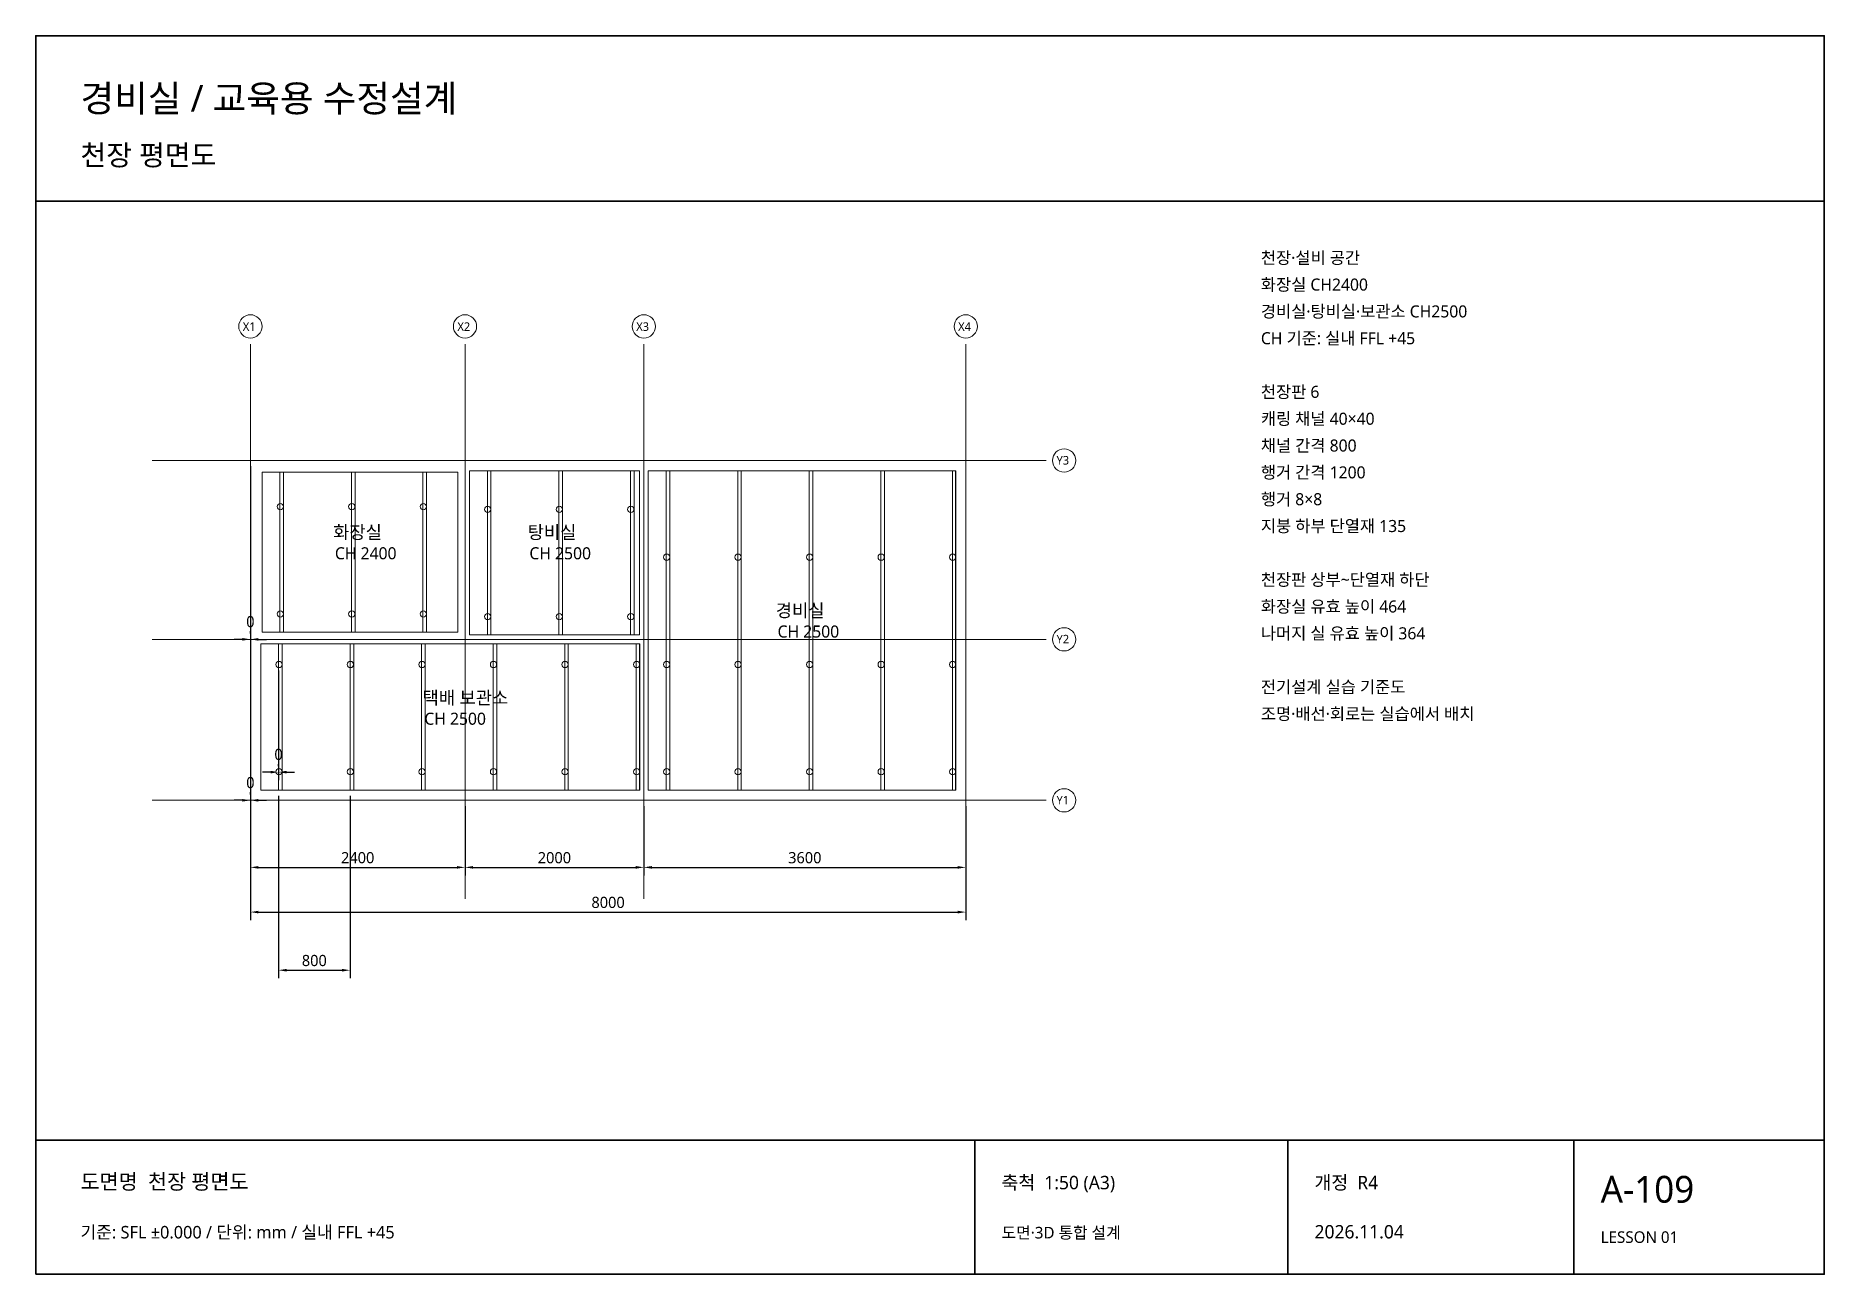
# Model space of a CAD drawing. Header units: millimetres. Extents: x 500 to 20500, y 500 to 14350.
import ezdxf

# ---------------------------------------------------------------- set-up
doc = ezdxf.new("R2010")
doc.units = ezdxf.units.MM
for name, color, linetype, lineweight in [('A-CEILING', 8, 'Continuous', 18), ('BORDER', 7, 'Continuous', 35), ('DIM', 8, 'Continuous', 13), ('GRID', 8, 'Continuous', 13), ('TEXT', 7, 'Continuous', 18)]:
    doc.layers.add(name, color=color, linetype=linetype, lineweight=lineweight)
doc.styles.add('KOREAN', font='malgun.ttf')
doc.dimstyles.get("Standard").update_dxf_attribs({"dimtxt": 2.5, "dimasz": 2.5, "dimexe": 1.25, "dimexo": 0.625, "dimtad": 1, "dimcen": 2.5, "dimazin": 3, "dimtfac": 1, "dimtmove": 0, "dimatfit": 3})

msp = doc.modelspace()

# ---------------------------------------------------------------- linework, layer by layer
at = {"layer": 'A-CEILING'}
for p, q in [((5220, 9470), (3030, 9470)), ((3030, 9470), (3030, 7680)), ((3270, 9470), (3230, 9470)), ((3230, 9470), (3230, 7680)), ((3270, 7680), (3270, 9470)), ((4070, 9470), (4030, 9470)), ((4030, 9470), (4030, 7680)), ((4070, 7680), (4070, 9470)), ((4870, 9470), (4830, 9470)), ((4830, 9470), (4830, 7680)), ((4870, 7680), (4870, 9470)), ((5220, 7680), (5220, 9470)), ((7250, 9485), (5350, 9485)), ((5350, 9485), (5350, 7650)), ((5590, 9485), (5550, 9485)), ((5550, 9485), (5550, 7650)), ((5590, 7650), (5590, 9485)), ((6390, 9485), (6350, 9485)), ((6350, 9485), (6350, 7650)), ((6390, 7650), (6390, 9485)), ((7190, 9485), (7150, 9485)), ((7150, 9485), (7150, 7650)), ((7190, 7650), (7190, 9485)), ((7250, 7650), (7250, 9485)), ((10785, 9485), (7350, 9485)), ((7350, 9485), (7350, 5915)), ((7590, 9485), (7550, 9485)), ((7550, 9485), (7550, 5915)), ((7590, 5915), (7590, 9485)), ((8390, 9485), (8350, 9485)), ((8350, 9485), (8350, 5915)), ((8390, 5915), (8390, 9485)), ((9190, 9485), (9150, 9485)), ((9150, 9485), (9150, 5915)), ((9190, 5915), (9190, 9485)), ((9990, 9485), (9950, 9485)), ((9950, 9485), (9950, 5915)), ((9990, 5915), (9990, 9485)), ((10790, 9485), (10750, 9485)), ((10750, 9485), (10750, 5915)), ((10785, 5915), (10785, 9485)), ((10790, 5915), (10790, 9485)), ((3030, 7680), (5220, 7680)), ((3230, 7680), (3270, 7680)), ((4030, 7680), (4070, 7680)), ((4830, 7680), (4870, 7680)), ((5350, 7650), (7250, 7650)), ((5550, 7650), (5590, 7650)), ((6350, 7650), (6390, 7650)), ((7150, 7650), (7190, 7650)), ((7250, 7550), (3015, 7550)), ((3015, 7550), (3015, 5915)), ((3255, 7550), (3215, 7550)), ((3215, 7550), (3215, 5915)), ((3255, 5915), (3255, 7550)), ((4055, 7550), (4015, 7550)), ((4015, 7550), (4015, 5915)), ((4055, 5915), (4055, 7550)), ((4855, 7550), (4815, 7550)), ((4815, 7550), (4815, 5915)), ((4855, 5915), (4855, 7550)), ((5655, 7550), (5615, 7550)), ((5615, 7550), (5615, 5915)), ((5655, 5915), (5655, 7550)), ((6455, 7550), (6415, 7550)), ((6415, 7550), (6415, 5915)), ((6455, 5915), (6455, 7550)), ((7255, 7550), (7215, 7550)), ((7215, 7550), (7215, 5915)), ((7250, 5915), (7250, 7550)), ((7255, 5915), (7255, 7550)), ((3015, 5915), (7250, 5915)), ((3215, 5915), (3255, 5915)), ((4015, 5915), (4055, 5915)), ((4815, 5915), (4855, 5915)), ((5615, 5915), (5655, 5915)), ((6415, 5915), (6455, 5915)), ((7215, 5915), (7255, 5915)), ((7350, 5915), (10785, 5915)), ((7550, 5915), (7590, 5915)), ((8350, 5915), (8390, 5915)), ((9150, 5915), (9190, 5915)), ((9950, 5915), (9990, 5915)), ((10750, 5915), (10790, 5915))]:
    msp.add_line(p, q, dxfattribs=at)
for centre in [(3234, 9084), (4034, 9084), (4834, 9084), (5554, 9054), (6354, 9054), (7154, 9054), (7554, 8519), (8354, 8519), (9154, 8519), (9954, 8519), (10754, 8519), (3234, 7884), (4034, 7884), (4834, 7884), (5554, 7854), (6354, 7854), (7154, 7854), (3219, 7319), (4019, 7319), (4819, 7319), (5619, 7319), (6419, 7319), (7219, 7319), (7554, 7319), (8354, 7319), (9154, 7319), (9954, 7319), (10754, 7319), (3219, 6119), (4019, 6119), (4819, 6119), (5619, 6119), (6419, 6119), (7219, 6119), (7554, 6119), (8354, 6119), (9154, 6119), (9954, 6119), (10754, 6119)]:
    msp.add_circle(centre, 35, dxfattribs=at)
at = {"layer": 'BORDER'}
for p, q in [((500, 12500), (20500, 12500)), ((500, 2000), (20500, 2000)), ((11000, 500), (11000, 2000)), ((14500, 500), (14500, 2000)), ((17700, 500), (17700, 2000))]:
    msp.add_line(p, q, dxfattribs=at)
msp.add_lwpolyline([(500, 500), (20500, 500), (20500, 14350), (500, 14350)], close=True, dxfattribs=at)
at = {"layer": 'GRID'}
for p, q in [((2900, 4700), (2900, 10900)), ((5300, 4700), (5300, 10900)), ((7300, 4700), (7300, 10900)), ((10900, 4700), (10900, 10900)), ((1800, 9600), (11800, 9600)), ((1800, 7600), (11800, 7600)), ((1800, 5800), (11800, 5800))]:
    msp.add_line(p, q, dxfattribs=at)
for centre in [(2900, 11100), (5300, 11100), (7300, 11100), (10900, 11100), (12000, 9600), (12000, 7600), (12000, 5800)]:
    msp.add_circle(centre, 130, dxfattribs=at)

# ---------------------------------------------------------------- texts
at = {"layer": 'TEXT', "style": 'KOREAN'}
for s, height, p in [('경비실 / 교육용 수정설계', 300, (1000, 13500)), ('천장 평면도', 230, (1000, 12900)), ('천장·설비 공간', 135, (14200, 11800)), ('화장실 CH2400', 135, (14200, 11500)), ('경비실·탕비실·보관소 CH2500', 135, (14200, 11200)), ('X1', 95, (2815, 11050)), ('X2', 95, (5215, 11050)), ('X3', 95, (7215, 11050)), ('X4', 95, (10815, 11050)), ('CH 기준: 실내 FFL +45', 135, (14200, 10900)), ('천장판 6', 135, (14200, 10300)), ('캐링 채널 40×40', 135, (14200, 10000)), ('채널 간격 800', 135, (14200, 9700)), ('Y3', 95, (11915, 9555)), ('행거 간격 1200', 135, (14200, 9400)), ('행거 8×8', 135, (14200, 9100)), ('화장실', 145, (3825, 8725)), ('탕비실', 145, (6000, 8725)), ('지붕 하부 단열재 135', 135, (14200, 8800)), ('CH 2400', 135, (3845, 8495)), ('CH 2500', 135, (6020, 8495)), ('천장판 상부~단열재 하단', 135, (14200, 8200)), ('경비실', 145, (8775, 7850)), ('화장실 유효 높이 464', 135, (14200, 7900)), ('CH 2500', 135, (8795, 7620)), ('Y2', 95, (11915, 7555)), ('나머지 실 유효 높이 364', 135, (14200, 7600)), ('택배 보관소', 145, (4825, 6875)), ('전기설계 실습 기준도', 135, (14200, 7000)), ('조명·배선·회로는 실습에서 배치', 135, (14200, 6700)), ('CH 2500', 135, (4845, 6645)), ('Y1', 95, (11915, 5755)), ('도면명  천장 평면도', 170, (1000, 1450)), ('축척  1:50 (A3)', 150, (11300, 1450)), ('개정  R4', 150, (14800, 1450)), ('A-109', 300, (18000, 1300)), ('기준: SFL ±0.000 / 단위: mm / 실내 FFL +45', 140, (1000, 900)), ('도면·3D 통합 설계', 130, (11300, 900)), ('2026.11.04', 150, (14800, 900)), ('LESSON 01', 130, (18000, 850))]:
    msp.add_text(s, height=height, dxfattribs=at).set_placement(p)

# ---------------------------------------------------------------- dimensions: what is measured, and where the dimension line sits
at = {"layer": 'DIM'}
for base, p1, p2 in [((1700, 5800), (2900, 5800), (2900, 9600)), ((2200, 7600), (2900, 7600), (2900, 9600)), ((2200, 5800), (2900, 5800), (2900, 7600)), ((1400, 6115), (3215, 6115), (3215, 7315)), ((2900, 5050), (2900, 5800), (5300, 5800)), ((2900, 4550), (2900, 5800), (10900, 5800)), ((3215, 3900), (3215, 5915), (4015, 5915)), ((5300, 5050), (5300, 5800), (7300, 5800)), ((7300, 5050), (7300, 5800), (10900, 5800))]:
    msp.add_linear_dim(base=base, p1=p1, p2=p2, dimstyle='Standard', override={"dimtxt": 125, "dimasz": 90, "dimexe": 90, "dimexo": 65, "dimgap": 45, "dimtad": 1, "dimdec": 0, "dimlfac": 1, "dimtxsty": 'KOREAN', "dimclrd": 8, "dimclre": 8, "dimclrt": 7}, dxfattribs=at).render()

doc.saveas('drawing.dxf')
